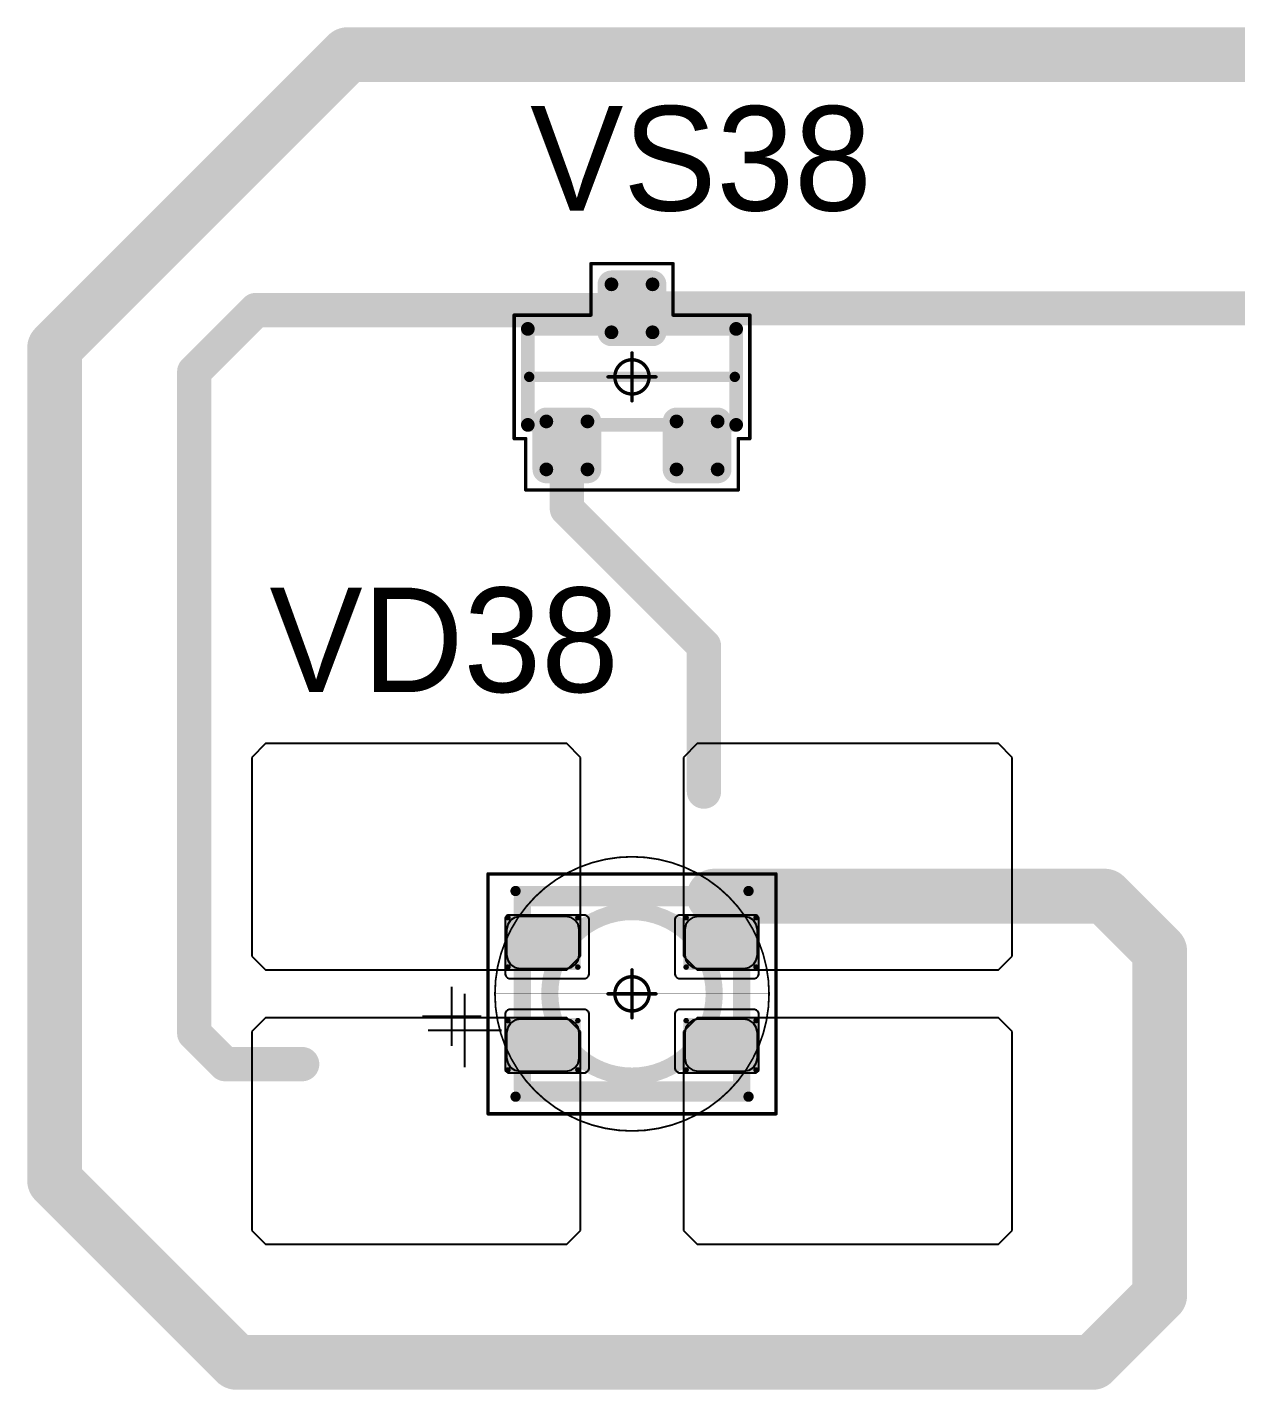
# Model space of a CAD drawing. Header units: millimetres. Extents: x 0 to 400, y 0 to 511.
# Drawn here: x 71.17 to 88.81, y 255.72 to 275.6 of the extents above; entities that cross this region are included whole.
import ezdxf

# ---------------------------------------------------------------- set-up
doc = ezdxf.new("R2010")
doc.units = ezdxf.units.MM
for name, color, linetype in [('Mechanical13', 56, 'Continuous'), ('Mechanical15', 56, 'Continuous'), ('Mechanical2', 216, 'Continuous'), ('TopLayer', 1, 'Continuous'), ('TopOverlay', 2, 'Continuous'), ('TopPaste', 8, 'Continuous'), ('TopSolder', 216, 'Continuous')]:
    doc.layers.add(name, color=color, linetype=linetype)

# ---------------------------------------------------------------- blocks, each defined once
blk = doc.blocks.new('SOT23_559')
at = {"layer": 'Mechanical13', "const_width": 0.2}
for points in [[(-0.7, 1.52), (0.7, 1.52)], [(-0.7, 1.52), (-0.7, -1.52)], [(0.7, 1.52), (0.7, -1.52)], [(-0.7, -1.52), (0.7, -1.52)]]:
    blk.add_lwpolyline(points, dxfattribs=at)
at = {"layer": 'Mechanical13', "const_width": 0.1}
for points in [[(-0.75, 1.52, 1), (-0.65, 1.52, 1)], [(-0.75, 1.52, 1), (-0.65, 1.52, 1)], [(0.65, 1.52, 1), (0.75, 1.52, 1)], [(0.65, 1.52, 1), (0.75, 1.52, 1)], [(-0.75, -1.52, 1), (-0.65, -1.52, 1)], [(-0.75, -1.52, 1), (-0.65, -1.52, 1)], [(0.65, -1.52, 1), (0.75, -1.52, 1)], [(0.65, -1.52, 1), (0.75, -1.52, 1)]]:
    blk.add_lwpolyline(points, format="xyb", close=True, dxfattribs=at)
at = {"layer": 'Mechanical15', "const_width": 0.05}
for points in [[(-0.9, 1.72), (-0.9, 1.55)], [(-0.9, 1.72), (0.9, 1.72)], [(0.9, 1.72), (0.9, 0.6)], [(-1.65, 1.55), (-1.65, -1.55)], [(-1.65, 1.55), (-0.9, 1.55)], [(0.9, 0.6), (1.65, 0.6)], [(1.65, 0.6), (1.65, -0.6)], [(0, 0.35), (0, -0.35)], [(-0.35, 0), (0.35, 0)], [(0.9, -0.6), (1.65, -0.6)], [(0.9, -0.6), (0.9, -1.72)], [(-1.65, -1.55), (-0.9, -1.55)], [(-0.9, -1.55), (-0.9, -1.72)], [(-0.9, -1.72), (0.9, -1.72)]]:
    blk.add_lwpolyline(points, dxfattribs=at)
at = {"layer": 'Mechanical15'}
for points, const_width in [([(-0.913, 1.72, 1), (-0.888, 1.72, 1)], 0.025), ([(-0.913, 1.72, 1), (-0.888, 1.72, 1)], 0.025), ([(0.888, 1.72, 1), (0.913, 1.72, 1)], 0.025), ([(0.888, 1.72, 1), (0.913, 1.72, 1)], 0.025), ([(-1.662, 1.55, 1), (-1.637, 1.55, 1)], 0.025), ([(-1.662, 1.55, 1), (-1.637, 1.55, 1)], 0.025), ([(-0.913, 1.55, 1), (-0.888, 1.55, 1)], 0.025), ([(-0.913, 1.55, 1), (-0.888, 1.55, 1)], 0.025), ([(0.888, 0.6, 1), (0.913, 0.6, 1)], 0.025), ([(0.888, 0.6, 1), (0.913, 0.6, 1)], 0.025), ([(1.637, 0.6, 1), (1.662, 0.6, 1)], 0.025), ([(1.637, 0.6, 1), (1.662, 0.6, 1)], 0.025), ([(0.25, 0, 1), (-0.25, 0, 1)], 0.05), ([(-0.012, 0.35, 1), (0.012, 0.35, 1)], 0.025), ([(-0.362, 0, 1), (-0.337, 0, 1)], 0.025), ([(-0.262, 0, 1), (-0.238, 0, 1)], 0.025), ([(0.238, 0, 1), (0.262, 0, 1)], 0.025), ([(0.337, 0, 1), (0.362, 0, 1)], 0.025), ([(-0.012, -0.35, 1), (0.012, -0.35, 1)], 0.025), ([(0.888, -0.6, 1), (0.913, -0.6, 1)], 0.025), ([(0.888, -0.6, 1), (0.913, -0.6, 1)], 0.025), ([(1.637, -0.6, 1), (1.662, -0.6, 1)], 0.025), ([(1.637, -0.6, 1), (1.662, -0.6, 1)], 0.025), ([(-1.662, -1.55, 1), (-1.637, -1.55, 1)], 0.025), ([(-1.662, -1.55, 1), (-1.637, -1.55, 1)], 0.025), ([(-0.913, -1.55, 1), (-0.888, -1.55, 1)], 0.025), ([(-0.913, -1.55, 1), (-0.888, -1.55, 1)], 0.025), ([(-0.913, -1.72, 1), (-0.888, -1.72, 1)], 0.025), ([(-0.913, -1.72, 1), (-0.888, -1.72, 1)], 0.025), ([(0.888, -1.72, 1), (0.913, -1.72, 1)], 0.025), ([(0.888, -1.72, 1), (0.913, -1.72, 1)], 0.025)]:
    blk.add_lwpolyline(points, format="xyb", close=True, dxfattribs=dict(at, const_width=const_width))
at = {"layer": 'TopLayer', "const_width": 0.1}
for points in [[(-1.4, 1.25, 1), (-1.3, 1.25, 1)], [(-0.7, 1.25, 1), (-0.6, 1.25, 1)], [(-1.4, 0.65, 1), (-1.3, 0.65, 1)], [(-0.7, 0.65, 1), (-0.6, 0.65, 1)], [(0.6, 0.3, 1), (0.7, 0.3, 1)], [(1.3, 0.3, 1), (1.4, 0.3, 1)], [(0.6, -0.3, 1), (0.7, -0.3, 1)], [(1.3, -0.3, 1), (1.4, -0.3, 1)], [(-1.4, -0.65, 1), (-1.3, -0.65, 1)], [(-0.7, -0.65, 1), (-0.6, -0.65, 1)], [(-1.4, -1.25, 1), (-1.3, -1.25, 1)], [(-0.7, -1.25, 1), (-0.6, -1.25, 1)]]:
    blk.add_lwpolyline(points, format="xyb", close=True, dxfattribs=at)
at = {"layer": 'TopLayer'}
for points in [[(-1.45, 1.25), (-1.45, 0.65), (-0.55, 1.25), (-0.55, 0.65)], [(-1.35, 1.35), (-1.35, 0.55), (-0.65, 1.35), (-0.65, 0.55)], [(0.65, 0.4), (0.65, -0.4), (1.35, 0.4), (1.35, -0.4)], [(0.55, 0.3), (0.55, -0.3), (1.45, 0.3), (1.45, -0.3)], [(-1.35, -0.55), (-1.35, -1.35), (-0.65, -0.55), (-0.65, -1.35)], [(-1.45, -0.65), (-1.45, -1.25), (-0.55, -0.65), (-0.55, -1.25)]]:
    blk.add_solid(points, dxfattribs=at)
at = {"layer": 'TopOverlay', "const_width": 0.15}
blk.add_lwpolyline([(0, 1.5), (0, -1.5)], dxfattribs=at)
at = {"layer": 'TopOverlay', "const_width": 0.075}
for points in [[(-0.038, 1.5, 1), (0.038, 1.5, 1)], [(-0.038, -1.5, 1), (0.038, -1.5, 1)]]:
    blk.add_lwpolyline(points, format="xyb", close=True, dxfattribs=at)
at = {"layer": 'TopPaste', "const_width": 0.075}
for points in [[(-1.387, 1.25, 1), (-1.313, 1.25, 1)], [(-0.687, 1.25, 1), (-0.613, 1.25, 1)], [(-1.387, 0.65, 1), (-1.313, 0.65, 1)], [(-0.687, 0.65, 1), (-0.613, 0.65, 1)], [(0.613, 0.3, 1), (0.687, 0.3, 1)], [(1.313, 0.3, 1), (1.387, 0.3, 1)], [(0.613, -0.3, 1), (0.687, -0.3, 1)], [(1.313, -0.3, 1), (1.387, -0.3, 1)], [(-1.387, -0.65, 1), (-1.313, -0.65, 1)], [(-0.687, -0.65, 1), (-0.613, -0.65, 1)], [(-1.387, -1.25, 1), (-1.313, -1.25, 1)], [(-0.687, -1.25, 1), (-0.613, -1.25, 1)]]:
    blk.add_lwpolyline(points, format="xyb", close=True, dxfattribs=at)
at = {"layer": 'TopPaste'}
for points in [[(-1.425, 1.25), (-1.425, 0.65), (-0.575, 1.25), (-0.575, 0.65)], [(-1.35, 1.325), (-1.35, 0.575), (-0.65, 1.325), (-0.65, 0.575)], [(0.575, 0.3), (0.575, -0.3), (1.425, 0.3), (1.425, -0.3)], [(0.65, 0.375), (0.65, -0.375), (1.35, 0.375), (1.35, -0.375)], [(-1.35, -0.575), (-1.35, -1.325), (-0.65, -0.575), (-0.65, -1.325)], [(-1.425, -0.65), (-1.425, -1.25), (-0.575, -0.65), (-0.575, -1.25)]]:
    blk.add_solid(points, dxfattribs=at)
at = {"layer": 'TopSolder', "const_width": 0.202}
for points in [[(-1.451, 1.25, 1), (-1.249, 1.25, 1)], [(-0.751, 1.25, 1), (-0.549, 1.25, 1)], [(-1.451, 0.65, 1), (-1.249, 0.65, 1)], [(-0.751, 0.65, 1), (-0.549, 0.65, 1)], [(0.549, 0.3, 1), (0.751, 0.3, 1)], [(1.249, 0.3, 1), (1.451, 0.3, 1)], [(0.549, -0.3, 1), (0.751, -0.3, 1)], [(1.249, -0.3, 1), (1.451, -0.3, 1)], [(-1.451, -0.65, 1), (-1.249, -0.65, 1)], [(-0.751, -0.65, 1), (-0.549, -0.65, 1)], [(-1.451, -1.25, 1), (-1.249, -1.25, 1)], [(-0.751, -1.25, 1), (-0.549, -1.25, 1)]]:
    blk.add_lwpolyline(points, format="xyb", close=True, dxfattribs=at)
at = {"layer": 'TopSolder'}
for points in [[(-1.35, 1.452), (-1.35, 0.448), (-0.65, 1.452), (-0.65, 0.448)], [(-1.552, 1.25), (-1.552, 0.65), (-0.448, 1.25), (-0.448, 0.65)], [(0.65, 0.502), (0.65, -0.502), (1.35, 0.502), (1.35, -0.502)], [(0.448, 0.3), (0.448, -0.3), (1.552, 0.3), (1.552, -0.3)], [(-1.35, -0.448), (-1.35, -1.452), (-0.65, -0.448), (-0.65, -1.452)], [(-1.552, -0.65), (-1.552, -1.25), (-0.448, -0.65), (-0.448, -1.25)]]:
    blk.add_solid(points, dxfattribs=at)
blk = doc.blocks.new('E65F_763')
at = {"layer": 'Mechanical13'}
for p, q in [((2.441, 1.071), (2.441, 0)), ((1.905, 0.536), (2.976, 0.536))]:
    blk.add_line(p, q, dxfattribs=at)
at = {"layer": 'Mechanical13', "const_width": 0.25}
for points in [[(-1.6, 1.4), (-1.6, -1.4)], [(1.6, 1.4), (-1.6, 1.4)], [(1.6, 1.4), (1.6, -1.4)], [(1.6, -1.4), (-1.6, -1.4)]]:
    blk.add_lwpolyline(points, dxfattribs=at)
at = {"layer": 'Mechanical13'}
for points, const_width in [([(-1.663, 1.4, 1), (-1.538, 1.4, 1)], 0.125), ([(-1.663, 1.4, 1), (-1.538, 1.4, 1)], 0.125), ([(1.537, 1.4, 1), (1.662, 1.4, 1)], 0.125), ([(1.537, 1.4, 1), (1.662, 1.4, 1)], 0.125), ([(1.2, 0, 1), (-1.2, 0, 1)], 0.25), ([(-1.263, 0, 1), (-1.138, 0, 1)], 0.125), ([(1.137, 0, 1), (1.262, 0, 1)], 0.125), ([(-1.663, -1.4, 1), (-1.538, -1.4, 1)], 0.125), ([(-1.663, -1.4, 1), (-1.538, -1.4, 1)], 0.125), ([(1.537, -1.4, 1), (1.662, -1.4, 1)], 0.125), ([(1.537, -1.4, 1), (1.662, -1.4, 1)], 0.125)]:
    blk.add_lwpolyline(points, format="xyb", close=True, dxfattribs=dict(at, const_width=const_width))
at = {"layer": 'Mechanical15', "const_width": 0.05}
for points in [[(2.1, 1.75), (-2.1, 1.75)], [(-2.1, 1.75), (-2.1, -1.75)], [(2.1, 1.75), (2.1, -1.75)], [(0, 0.35), (0, -0.35)], [(0, 0.35), (0, -0.35)], [(0.35, 0), (-0.35, 0)], [(0.35, 0), (-0.35, 0)], [(2.1, -1.75), (-2.1, -1.75)]]:
    blk.add_lwpolyline(points, dxfattribs=at)
at = {"layer": 'Mechanical15'}
for points, const_width in [([(-2.113, 1.75, 1), (-2.088, 1.75, 1)], 0.025), ([(-2.113, 1.75, 1), (-2.088, 1.75, 1)], 0.025), ([(2.087, 1.75, 1), (2.112, 1.75, 1)], 0.025), ([(2.087, 1.75, 1), (2.112, 1.75, 1)], 0.025), ([(0.25, 0, 1), (-0.25, 0, 1)], 0.05), ([(0.25, 0, 1), (-0.25, 0, 1)], 0.05), ([(-0.013, 0.35, 1), (0.012, 0.35, 1)], 0.025), ([(-0.013, 0.35, 1), (0.012, 0.35, 1)], 0.025), ([(-0.363, 0, 1), (-0.338, 0, 1)], 0.025), ([(-0.363, 0, 1), (-0.338, 0, 1)], 0.025), ([(-0.263, 0, 1), (-0.238, 0, 1)], 0.025), ([(-0.263, 0, 1), (-0.238, 0, 1)], 0.025), ([(0.237, 0, 1), (0.262, 0, 1)], 0.025), ([(0.237, 0, 1), (0.262, 0, 1)], 0.025), ([(0.337, 0, 1), (0.362, 0, 1)], 0.025), ([(0.337, 0, 1), (0.362, 0, 1)], 0.025), ([(-0.013, -0.35, 1), (0.012, -0.35, 1)], 0.025), ([(-0.013, -0.35, 1), (0.012, -0.35, 1)], 0.025), ([(-2.113, -1.75, 1), (-2.088, -1.75, 1)], 0.025), ([(-2.113, -1.75, 1), (-2.088, -1.75, 1)], 0.025), ([(2.087, -1.75, 1), (2.112, -1.75, 1)], 0.025), ([(2.087, -1.75, 1), (2.112, -1.75, 1)], 0.025)]:
    blk.add_lwpolyline(points, format="xyb", close=True, dxfattribs=dict(at, const_width=const_width))
at = {"layer": 'TopLayer'}
for p, q in [((-5.35, 3.65), (-5.55, 3.45)), ((-0.95, 3.65), (-5.35, 3.65)), ((-5.35, 3.65), (-5.35, 3.65)), ((-0.75, 3.45), (-0.95, 3.65)), ((0.95, 3.65), (0.75, 3.45)), ((5.35, 3.65), (0.95, 3.65)), ((0.95, 3.65), (0.95, 3.65)), ((5.55, 3.45), (5.35, 3.65)), ((-5.55, 3.45), (-5.55, 3.45)), ((-5.55, 3.45), (-5.55, 0.55)), ((-0.75, 0.55), (-0.75, 3.45)), ((0.75, 3.45), (0.75, 3.45)), ((0.75, 3.45), (0.75, 0.55)), ((5.55, 0.55), (5.55, 3.45)), ((-5.55, 0.55), (-5.35, 0.35)), ((-0.95, 0.35), (-0.75, 0.55)), ((0.75, 0.55), (0.95, 0.35)), ((5.35, 0.35), (5.55, 0.55)), ((-5.35, 0.35), (-0.95, 0.35)), ((0.95, 0.35), (5.35, 0.35)), ((-5.35, -0.35), (-5.55, -0.55)), ((-0.95, -0.35), (-5.35, -0.35)), ((-5.35, -0.35), (-5.35, -0.35)), ((-0.75, -0.55), (-0.95, -0.35)), ((0.95, -0.35), (0.75, -0.55)), ((5.35, -0.35), (0.95, -0.35)), ((0.95, -0.35), (0.95, -0.35)), ((5.55, -0.55), (5.35, -0.35)), ((-5.55, -0.55), (-5.55, -0.55)), ((-5.55, -0.55), (-5.55, -3.45)), ((-0.75, -3.45), (-0.75, -0.55)), ((0.75, -0.55), (0.75, -0.55)), ((0.75, -0.55), (0.75, -3.45)), ((5.55, -3.45), (5.55, -0.55)), ((-5.55, -3.45), (-5.35, -3.65)), ((-0.95, -3.65), (-0.75, -3.45)), ((0.75, -3.45), (0.95, -3.65)), ((5.35, -3.65), (5.55, -3.45)), ((-5.35, -3.65), (-0.95, -3.65)), ((0.95, -3.65), (5.35, -3.65))]:
    blk.add_line(p, q, dxfattribs=at)
at = {"layer": 'TopLayer', "const_width": 0.04}
for points in [[(-1.83, 1.11, 1), (-1.79, 1.11, 1)], [(-0.81, 1.11, 1), (-0.77, 1.11, 1)], [(0.77, 1.11, 1), (0.81, 1.11, 1)], [(1.79, 1.11, 1), (1.83, 1.11, 1)], [(-1.83, 0.39, 1), (-1.79, 0.39, 1)], [(-0.81, 0.39, 1), (-0.77, 0.39, 1)], [(0.77, 0.39, 1), (0.81, 0.39, 1)], [(1.79, 0.39, 1), (1.83, 0.39, 1)], [(-1.83, -0.39, 1), (-1.79, -0.39, 1)], [(-0.81, -0.39, 1), (-0.77, -0.39, 1)], [(0.77, -0.39, 1), (0.81, -0.39, 1)], [(1.79, -0.39, 1), (1.83, -0.39, 1)], [(-1.83, -1.11, 1), (-1.79, -1.11, 1)], [(-0.81, -1.11, 1), (-0.77, -1.11, 1)], [(0.77, -1.11, 1), (0.81, -1.11, 1)], [(1.79, -1.11, 1), (1.83, -1.11, 1)]]:
    blk.add_lwpolyline(points, format="xyb", close=True, dxfattribs=at)
at = {"layer": 'TopLayer'}
for points in [[(-1.85, 1.11), (-1.85, 0.39), (-0.75, 1.11), (-0.75, 0.39)], [(-1.81, 1.15), (-1.81, 0.35), (-0.79, 1.15), (-0.79, 0.35)], [(0.75, 1.11), (0.75, 0.39), (1.85, 1.11), (1.85, 0.39)], [(0.79, 1.15), (0.79, 0.35), (1.81, 1.15), (1.81, 0.35)], [(-1.85, -0.39), (-1.85, -1.11), (-0.75, -0.39), (-0.75, -1.11)], [(-1.81, -0.35), (-1.81, -1.15), (-0.79, -0.35), (-0.79, -1.15)], [(0.75, -0.39), (0.75, -1.11), (1.85, -0.39), (1.85, -1.11)], [(0.79, -0.35), (0.79, -1.15), (1.81, -0.35), (1.81, -1.15)]]:
    blk.add_solid(points, dxfattribs=at)
at = {"layer": 'TopOverlay'}
for p, q in [((2.628, 0.757), (2.628, -0.1)), ((2.2, 0.328), (3.057, 0.328))]:
    blk.add_line(p, q, dxfattribs=at)
at = {"layer": 'TopOverlay', "const_width": 0.15}
for points in [[(1.7, 1.5), (-1.7, 1.5)], [(1.7, -1.5), (-1.7, -1.5)]]:
    blk.add_lwpolyline(points, dxfattribs=at)
at = {"layer": 'TopOverlay', "const_width": 0.075}
for points in [[(-1.738, 1.5, 1), (-1.663, 1.5, 1)], [(1.662, 1.5, 1), (1.737, 1.5, 1)], [(-1.738, -1.5, 1), (-1.663, -1.5, 1)], [(1.662, -1.5, 1), (1.737, -1.5, 1)]]:
    blk.add_lwpolyline(points, format="xyb", close=True, dxfattribs=at)
at = {"layer": 'TopPaste'}
for p, q in [((-1.814, 1.011), (-1.829, 0.938)), ((-1.773, 1.073), (-1.814, 1.011)), ((-1.711, 1.114), (-1.773, 1.073)), ((-1.638, 1.129), (-1.711, 1.114)), ((-0.963, 1.129), (-1.638, 1.129)), ((-0.889, 1.114), (-0.963, 1.129)), ((-0.827, 1.073), (-0.889, 1.114)), ((-0.786, 1.011), (-0.827, 1.073)), ((-0.771, 0.938), (-0.786, 1.011)), ((0.786, 1.011), (0.771, 0.938)), ((0.827, 1.073), (0.786, 1.011)), ((0.889, 1.114), (0.827, 1.073)), ((0.962, 1.129), (0.889, 1.114)), ((1.637, 1.129), (0.962, 1.129)), ((1.711, 1.114), (1.637, 1.129)), ((1.773, 1.073), (1.711, 1.114)), ((1.814, 1.011), (1.773, 1.073)), ((1.829, 0.938), (1.814, 1.011)), ((-1.829, 0.938), (-1.829, 0.563)), ((-0.771, 0.563), (-0.771, 0.938)), ((0.771, 0.938), (0.771, 0.563)), ((1.829, 0.563), (1.829, 0.938)), ((-1.829, 0.563), (-1.814, 0.489)), ((-1.814, 0.489), (-1.773, 0.427)), ((-1.773, 0.427), (-1.711, 0.386)), ((-0.889, 0.386), (-0.827, 0.427)), ((-0.827, 0.427), (-0.786, 0.489)), ((-0.786, 0.489), (-0.771, 0.563)), ((0.771, 0.563), (0.786, 0.489)), ((0.786, 0.489), (0.827, 0.427)), ((0.827, 0.427), (0.889, 0.386)), ((1.711, 0.386), (1.773, 0.427)), ((1.773, 0.427), (1.814, 0.489)), ((1.814, 0.489), (1.829, 0.563)), ((-1.711, 0.386), (-1.638, 0.371)), ((-1.638, 0.371), (-0.963, 0.371)), ((-0.963, 0.371), (-0.889, 0.386)), ((0.889, 0.386), (0.962, 0.371)), ((0.962, 0.371), (1.637, 0.371)), ((1.637, 0.371), (1.711, 0.386)), ((-1.711, -0.386), (-1.773, -0.427)), ((-1.638, -0.371), (-1.711, -0.386)), ((-0.963, -0.371), (-1.638, -0.371)), ((-0.889, -0.386), (-0.963, -0.371)), ((-0.827, -0.427), (-0.889, -0.386)), ((0.889, -0.386), (0.827, -0.427)), ((0.962, -0.371), (0.889, -0.386)), ((1.637, -0.371), (0.962, -0.371)), ((1.711, -0.386), (1.637, -0.371)), ((1.773, -0.427), (1.711, -0.386)), ((-1.814, -0.489), (-1.829, -0.563)), ((-1.829, -0.563), (-1.829, -0.938)), ((-1.773, -0.427), (-1.814, -0.489)), ((-0.786, -0.489), (-0.827, -0.427)), ((-0.771, -0.563), (-0.786, -0.489)), ((-0.771, -0.938), (-0.771, -0.563)), ((0.786, -0.489), (0.771, -0.563)), ((0.771, -0.563), (0.771, -0.938)), ((0.827, -0.427), (0.786, -0.489)), ((1.814, -0.489), (1.773, -0.427)), ((1.829, -0.563), (1.814, -0.489)), ((1.829, -0.938), (1.829, -0.563)), ((-1.829, -0.938), (-1.814, -1.011)), ((-0.786, -1.011), (-0.771, -0.938)), ((0.771, -0.938), (0.786, -1.011)), ((1.814, -1.011), (1.829, -0.938)), ((-1.814, -1.011), (-1.773, -1.073)), ((-1.773, -1.073), (-1.711, -1.114)), ((-1.711, -1.114), (-1.638, -1.129)), ((-1.638, -1.129), (-0.963, -1.129)), ((-0.963, -1.129), (-0.889, -1.114)), ((-0.889, -1.114), (-0.827, -1.073)), ((-0.827, -1.073), (-0.786, -1.011)), ((0.786, -1.011), (0.827, -1.073)), ((0.827, -1.073), (0.889, -1.114)), ((0.889, -1.114), (0.962, -1.129)), ((0.962, -1.129), (1.637, -1.129)), ((1.637, -1.129), (1.711, -1.114)), ((1.711, -1.114), (1.773, -1.073)), ((1.773, -1.073), (1.814, -1.011))]:
    blk.add_line(p, q, dxfattribs=at)
at = {"layer": 'TopSolder'}
for p, q in [((-1.842, 1.129), (-1.85, 1.111)), ((-1.85, 1.111), (-1.85, 1.101)), ((-1.85, 1.101), (-1.85, 1.101)), ((-1.85, 1.101), (-1.85, 0.301)), ((-1.828, 1.143), (-1.842, 1.129)), ((-1.81, 1.151), (-1.828, 1.143)), ((-1.8, 1.151), (-1.81, 1.151)), ((-0.7, 1.151), (-1.8, 1.151)), ((-0.685, 1.151), (-0.7, 1.151)), ((-0.7, 1.151), (-0.7, 1.151)), ((-0.658, 1.139), (-0.685, 1.151)), ((-0.636, 1.118), (-0.658, 1.139)), ((-0.625, 1.09), (-0.636, 1.118)), ((-0.625, 1.076), (-0.625, 1.09)), ((-0.625, 0.301), (-0.625, 1.076)), ((0.636, 1.118), (0.625, 1.09)), ((0.625, 1.09), (0.625, 1.076)), ((0.625, 1.076), (0.625, 1.076)), ((0.625, 1.076), (0.625, 0.301)), ((0.657, 1.139), (0.636, 1.118)), ((0.685, 1.151), (0.657, 1.139)), ((0.7, 1.151), (0.685, 1.151)), ((1.8, 1.151), (0.7, 1.151)), ((1.81, 1.151), (1.8, 1.151)), ((1.8, 1.151), (1.8, 1.151)), ((1.828, 1.143), (1.81, 1.151)), ((1.842, 1.129), (1.828, 1.143)), ((1.85, 1.111), (1.842, 1.129)), ((1.85, 1.101), (1.85, 1.111)), ((1.85, 0.301), (1.85, 1.101)), ((-1.85, 0.301), (-1.85, 0.286)), ((-1.85, 0.286), (-1.839, 0.258)), ((-1.839, 0.258), (-1.818, 0.237)), ((-1.818, 0.237), (-1.79, 0.226)), ((-1.79, 0.226), (-1.775, 0.226)), ((-1.775, 0.226), (-1.775, 0.226)), ((-1.775, 0.226), (-0.7, 0.226)), ((-0.7, 0.226), (-0.685, 0.226)), ((-0.685, 0.226), (-0.658, 0.237)), ((-0.658, 0.237), (-0.636, 0.258)), ((-0.636, 0.258), (-0.625, 0.286)), ((-0.625, 0.286), (-0.625, 0.301)), ((-0.625, 0.301), (-0.625, 0.301)), ((0.625, 0.301), (0.625, 0.286)), ((0.625, 0.286), (0.636, 0.258)), ((0.636, 0.258), (0.657, 0.237)), ((0.657, 0.237), (0.685, 0.226)), ((0.685, 0.226), (0.7, 0.226)), ((0.7, 0.226), (0.7, 0.226)), ((0.7, 0.226), (1.775, 0.226)), ((1.775, 0.226), (1.79, 0.226)), ((1.79, 0.226), (1.817, 0.237)), ((1.817, 0.237), (1.839, 0.258)), ((1.839, 0.258), (1.85, 0.286)), ((1.85, 0.286), (1.85, 0.301)), ((1.85, 0.301), (1.85, 0.301)), ((-1.839, -0.257), (-1.85, -0.285)), ((-1.85, -0.285), (-1.85, -0.299)), ((-1.85, -0.299), (-1.85, -0.299)), ((-1.85, -0.299), (-1.85, -1.099)), ((-1.818, -0.236), (-1.839, -0.257)), ((-1.79, -0.224), (-1.818, -0.236)), ((-1.775, -0.224), (-1.79, -0.224)), ((-0.7, -0.224), (-1.775, -0.224)), ((-0.685, -0.224), (-0.7, -0.224)), ((-0.7, -0.224), (-0.7, -0.224)), ((-0.658, -0.236), (-0.685, -0.224)), ((-0.636, -0.257), (-0.658, -0.236)), ((-0.625, -0.285), (-0.636, -0.257)), ((-0.625, -0.299), (-0.625, -0.285)), ((-0.625, -1.074), (-0.625, -0.299)), ((0.636, -0.257), (0.625, -0.285)), ((0.625, -0.285), (0.625, -0.299)), ((0.625, -0.299), (0.625, -0.299)), ((0.625, -0.299), (0.625, -1.074)), ((0.657, -0.236), (0.636, -0.257)), ((0.685, -0.224), (0.657, -0.236)), ((0.7, -0.224), (0.685, -0.224)), ((1.775, -0.224), (0.7, -0.224)), ((1.79, -0.224), (1.775, -0.224)), ((1.775, -0.224), (1.775, -0.224)), ((1.817, -0.236), (1.79, -0.224)), ((1.839, -0.257), (1.817, -0.236)), ((1.85, -0.285), (1.839, -0.257)), ((1.85, -0.299), (1.85, -0.285)), ((1.85, -1.099), (1.85, -0.299)), ((-1.85, -1.099), (-1.85, -1.109)), ((-1.85, -1.109), (-1.842, -1.128)), ((-1.842, -1.128), (-1.828, -1.142)), ((-1.828, -1.142), (-1.81, -1.149)), ((-1.81, -1.149), (-1.8, -1.149)), ((-1.8, -1.149), (-0.7, -1.149)), ((-1.8, -1.149), (-1.8, -1.149)), ((-0.7, -1.149), (-0.685, -1.149)), ((-0.685, -1.149), (-0.658, -1.138)), ((-0.658, -1.138), (-0.636, -1.117)), ((-0.636, -1.117), (-0.625, -1.089)), ((-0.625, -1.089), (-0.625, -1.074)), ((-0.625, -1.074), (-0.625, -1.074)), ((0.625, -1.074), (0.625, -1.089)), ((0.625, -1.089), (0.636, -1.117)), ((0.636, -1.117), (0.657, -1.138)), ((0.657, -1.138), (0.685, -1.149)), ((0.685, -1.149), (0.7, -1.149)), ((0.7, -1.149), (1.8, -1.149)), ((0.7, -1.149), (0.7, -1.149)), ((1.8, -1.149), (1.81, -1.149)), ((1.81, -1.149), (1.828, -1.142)), ((1.828, -1.142), (1.842, -1.128)), ((1.842, -1.128), (1.85, -1.109)), ((1.85, -1.109), (1.85, -1.099)), ((1.85, -1.099), (1.85, -1.099))]:
    blk.add_line(p, q, dxfattribs=at)

msp = doc.modelspace()

# ---------------------------------------------------------------- linework, layer by layer
at = {"layer": 'Mechanical2'}
for points, const_width in [([(82, 261.5, 1), (78, 261.5, 1)], 0.0254), ([(80, 263.5, 1), (80, 263.5, 1)], 0.0005), ([(77.994, 261.5, 1), (78.006, 261.5, 1)], 0.0127), ([(78, 261.5, 1), (78, 261.5, 1)], 0.0005), ([(81.994, 261.5, 1), (82.006, 261.5, 1)], 0.0127), ([(82, 261.5, 1), (82, 261.5, 1)], 0.0005), ([(80, 259.5, 1), (80, 259.5, 1)], 0.0005)]:
    msp.add_lwpolyline(points, format="xyb", close=True, dxfattribs=dict(at, const_width=const_width))
at = {"layer": 'Mechanical2', "const_width": 0.001}
for points in [[(80, 259.5), (80, 263.5)], [(78, 261.5), (82, 261.5)]]:
    msp.add_lwpolyline(points, dxfattribs=at)
at = {"layer": 'TopLayer'}
for points, const_width in [([(71.575, 270.925), (75.85, 275.2)], 0.8), ([(75.85, 275.2), (102.125, 275.2)], 0.8), ([(73.612, 270.575), (74.512, 271.475)], 0.5), ([(74.512, 271.475), (79.912, 271.475)], 0.5), ([(80, 271.5), (91.875, 271.5)], 0.5), ([(71.575, 258.775), (71.575, 270.925)], 0.8), ([(73.612, 260.925), (73.612, 270.575)], 0.5), ([(79.05, 268.575), (79.05, 269.5)], 0.5), ([(79.05, 268.575), (81.05, 266.575)], 0.5), ([(81.05, 264.45), (81.05, 266.575)], 0.5), ([(81.2, 262.925), (86.9, 262.925)], 0.8), ([(86.9, 262.925), (87.7, 262.125)], 0.8), ([(87.7, 257.1), (87.7, 262.125)], 0.8), ([(73.612, 260.925), (74.062, 260.475)], 0.5), ([(74.062, 260.475), (75.187, 260.475)], 0.5), ([(71.575, 258.775), (74.225, 256.125)], 0.8), ([(86.725, 256.125), (87.7, 257.1)], 0.8), ([(74.225, 256.125), (86.725, 256.125)], 0.8)]:
    msp.add_lwpolyline(points, dxfattribs=dict(at, const_width=const_width))
for points, const_width in [([(75.65, 275.2, 1), (76.05, 275.2, 1)], 0.4), ([(75.65, 275.2, 1), (76.05, 275.2, 1)], 0.4), ([(74.387, 271.475, 1), (74.637, 271.475, 1)], 0.25), ([(74.387, 271.475, 1), (74.637, 271.475, 1)], 0.25), ([(79.787, 271.475, 1), (80.037, 271.475, 1)], 0.25), ([(79.875, 271.5, 1), (80.125, 271.5, 1)], 0.25), ([(71.375, 270.925, 1), (71.775, 270.925, 1)], 0.4), ([(71.375, 270.925, 1), (71.775, 270.925, 1)], 0.4), ([(73.487, 270.575, 1), (73.737, 270.575, 1)], 0.25), ([(73.487, 270.575, 1), (73.737, 270.575, 1)], 0.25), ([(78.925, 269.5, 1), (79.175, 269.5, 1)], 0.25), ([(78.925, 268.575, 1), (79.175, 268.575, 1)], 0.25), ([(78.925, 268.575, 1), (79.175, 268.575, 1)], 0.25), ([(80.925, 266.575, 1), (81.175, 266.575, 1)], 0.25), ([(80.925, 266.575, 1), (81.175, 266.575, 1)], 0.25), ([(80.925, 264.45, 1), (81.175, 264.45, 1)], 0.25), ([(81, 262.925, 1), (81.4, 262.925, 1)], 0.4), ([(86.7, 262.925, 1), (87.1, 262.925, 1)], 0.4), ([(86.7, 262.925, 1), (87.1, 262.925, 1)], 0.4), ([(87.5, 262.125, 1), (87.9, 262.125, 1)], 0.4), ([(87.5, 262.125, 1), (87.9, 262.125, 1)], 0.4), ([(73.487, 260.925, 1), (73.737, 260.925, 1)], 0.25), ([(73.487, 260.925, 1), (73.737, 260.925, 1)], 0.25), ([(73.937, 260.475, 1), (74.187, 260.475, 1)], 0.25), ([(73.937, 260.475, 1), (74.187, 260.475, 1)], 0.25), ([(75.062, 260.475, 1), (75.312, 260.475, 1)], 0.25), ([(71.375, 258.775, 1), (71.775, 258.775, 1)], 0.4), ([(71.375, 258.775, 1), (71.775, 258.775, 1)], 0.4), ([(87.5, 257.1, 1), (87.9, 257.1, 1)], 0.4), ([(87.5, 257.1, 1), (87.9, 257.1, 1)], 0.4), ([(74.025, 256.125, 1), (74.425, 256.125, 1)], 0.4), ([(74.025, 256.125, 1), (74.425, 256.125, 1)], 0.4), ([(86.525, 256.125, 1), (86.925, 256.125, 1)], 0.4), ([(86.525, 256.125, 1), (86.925, 256.125, 1)], 0.4)]:
    msp.add_lwpolyline(points, format="xyb", close=True, dxfattribs=dict(at, const_width=const_width))

# ---------------------------------------------------------------- block references
for name, p, rotation in [('SOT23_559', (80, 270.5), 90), ('E65F_763', (80, 261.5), 180)]:
    msp.add_blockref(name, p, dxfattribs=dict(rotation=rotation))

# ---------------------------------------------------------------- texts
at = {"layer": 'TopOverlay'}
for s, p in [('VS38', (78.514, 272.926)), ('VD38', (74.71, 265.902))]:
    msp.add_text(s, height=1.524, dxfattribs=at).set_placement(p)

doc.saveas('drawing.dxf')
